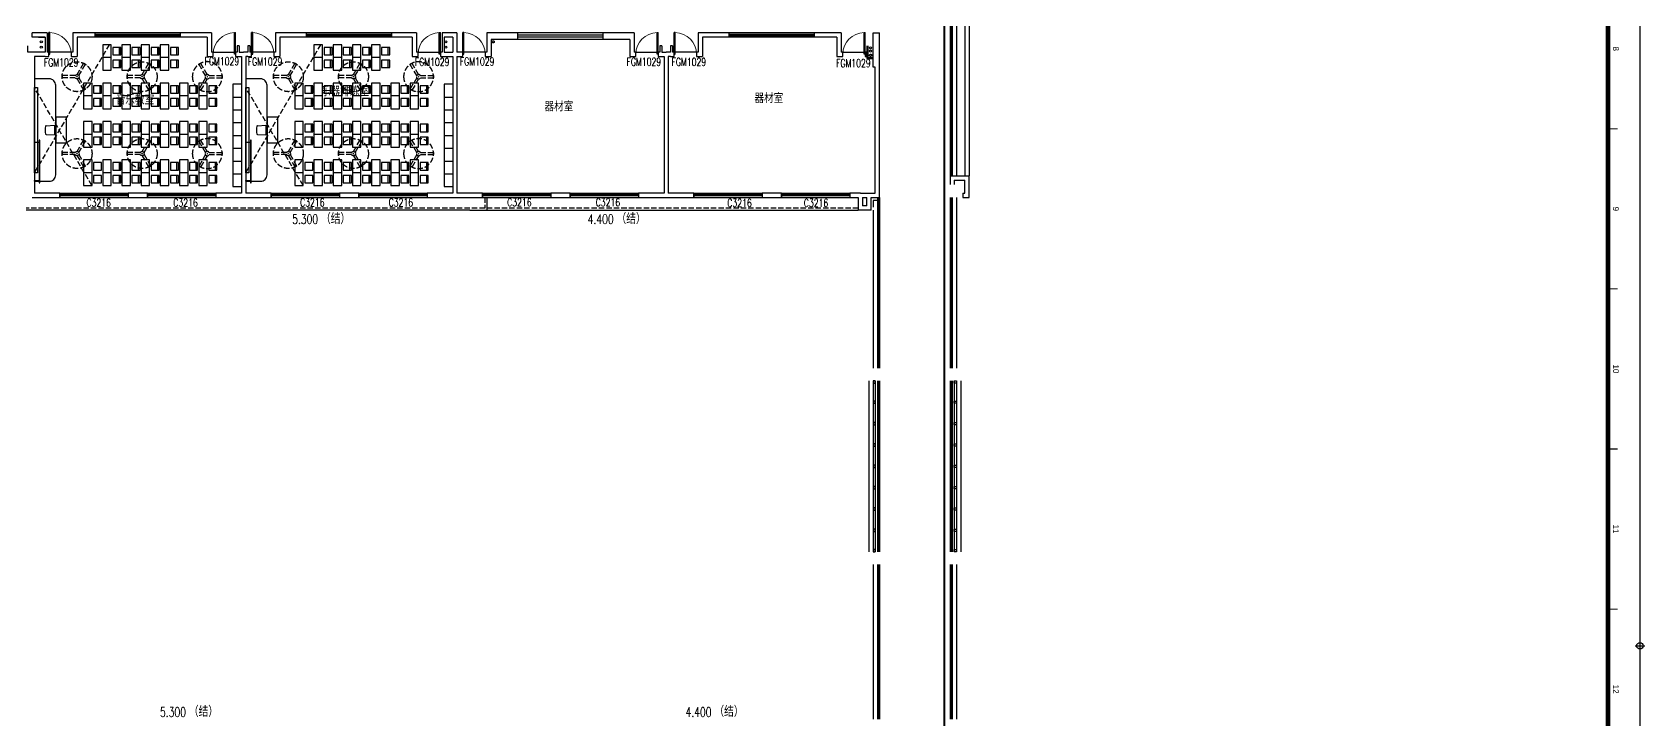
# Model space of a CAD drawing. Extents: x 447078 to 1776277, y 243534 to 519428.
# Drawn here: x 952096 to 1027645, y 426568 to 458775 of the extents above; entities that cross this region are included whole.
import ezdxf
from ezdxf.enums import TextEntityAlignment as Align

# ---------------------------------------------------------------- set-up
doc = ezdxf.new("R2010")
doc.units = 0
doc.header["$LTSCALE"] = 1000
doc.header["$MEASUREMENT"] = 0
for name, pattern in [('AP-02-RETAIL$0$DASH', [0.35, 0.25, -0.1]), ('CCDID0GLB00001', [30, 26.5, -1.5, 0.5, -1.5]), ('DASH', [0.35, 0.25, -0.1]), ('HIDDEN2', [4.7625, 3.175, -1.5875])]:
    doc.linetypes.add(name, pattern=pattern)
for name, color, linetype in [('A-DOOR', 2, 'Continuous'), ('A-DRAI', 61, 'Continuous'), ('A-FURN', 251, 'Continuous'), ('A-GLAZ-BLIN', 9, 'Continuous'), ('A-HOLE-DASH', 21, 'HIDDEN2'), ('A-HRAL', 104, 'Continuous'), ('A-HYDR', 1, 'CCDID0GLB00001'), ('A-INSU', 21, 'Continuous'), ('A-OVER', 23, 'Continuous'), ('A-WALL', 140, 'Continuous'), ('A-WIND', 2, 'Continuous'), ('A-WIND-IDEN', 4, 'Continuous'), ('G-0-XREF', 2, 'Continuous'), ('G-ANNO-NOTE', 80, 'Continuous'), ('X-连廊栏杆修改', 43, 'Continuous'), ('图框CCDI_B0GA0+0.00$0$G-ANNO-TEXT', 33, 'Continuous'), ('图框CCDI_B0GA0+0.00$0$G-BORD', 3, 'Continuous'), ('家具', 9, 'Continuous')]:
    doc.layers.add(name, color=color, linetype=linetype)
doc.layers.add('A桥架图层', color=2, linetype='Continuous', lineweight=40)
doc.styles.add('_TCH_DIM', font='SIMPLEX', dxfattribs={"bigfont": 'GBCBIG'})
doc.styles.add('_TCH_WINDOW', font='SIMPLEX', dxfattribs={"height": 3.5, "bigfont": 'GBCBIG'})
doc.styles.add('CCDI_T_G02', font='simplex.shx', dxfattribs={"width": 0.8, "bigfont": 'zjdz.shx'})
doc.styles.add('图框CCDI_B0GA0+0.00$0$CCDI_T_G01', font='')
doc.styles.get('图框CCDI_B0GA0+0.00$0$CCDI_T_G01').set_extended_font_data('Arial')

# ---------------------------------------------------------------- blocks, each defined once
blk = doc.blocks.new('图框CCDI_B0GA0+0.00$0$MidPoitent')
for p, q in [((-1.5, 0), (1.5, 0)), ((0, -1.5), (0, 1.5))]:
    blk.add_line(p, q)
blk.add_circle((0, 0), 1)
blk = doc.blocks.new('图框CCDI_B0GA0+0.00')
at = {"layer": '图框CCDI_B0GA0+0.00$0$G-BORD'}
blk.add_lwpolyline([(0, 84100), (118900, 84100), (118900, 0), (0, 0)], close=True, dxfattribs=at)
at = {"layer": '图框CCDI_B0GA0+0.00$0$G-BORD', "const_width": 140}
blk.add_lwpolyline([(3300, 83100), (117900, 83100), (117900, 1000), (3300, 1000)], close=True, dxfattribs=at)
at = {"layer": '图框CCDI_B0GA0+0.00$0$G-BORD', "const_width": 35}
for points in [[(43300, 83100), (43300, 83400)], [(48300, 83100), (48300, 83400)], [(53300, 83100), (53300, 83400)], [(58300, 83100), (58300, 83400)]]:
    blk.add_lwpolyline(points, dxfattribs=at)
at = {"layer": '图框CCDI_B0GA0+0.00$0$G-BORD', "xscale": 100, "yscale": 100, "zscale": 100}
blk.add_blockref('图框CCDI_B0GA0+0.00$0$MidPoitent', (59450, 84100), dxfattribs=at)
at = {"layer": '图框CCDI_B0GA0+0.00$0$G-ANNO-TEXT', "style": '图框CCDI_B0GA0+0.00$0$CCDI_T_G01'}
for s, p in [('8', (40800, 83350)), ('9', (45800, 83350)), ('10', (50800, 83350)), ('11', (55800, 83350)), ('12', (60800, 83350))]:
    blk.add_text(s, height=180, dxfattribs=at).set_placement(p, align=Align.MIDDLE_CENTER)
blk = doc.blocks.new('连廊2F2')
at = {"layer": 'A-GLAZ-BLIN'}
for p, q in [((-253130, 156473), (-253130, 124573)), ((-252930, 156473), (-252930, 124573))]:
    blk.add_line(p, q, dxfattribs=at)
at = {"layer": 'A-HRAL'}
for p, q in [((-253780, 156473), (-253780, 124573)), ((-253730, 156473), (-253730, 124573)), ((-257230, 123573), (-257230, 115573)), ((-257180, 123573), (-257180, 115573)), ((-253780, 123573), (-253780, 115573)), ((-253730, 123573), (-253730, 115573)), ((-257230, 114973), (-257230, 106973)), ((-257180, 114973), (-257180, 106973)), ((-253780, 114973), (-253780, 106973)), ((-253730, 114973), (-253730, 106973)), ((-257230, 106373), (-257230, 99123)), ((-257180, 106373), (-257180, 99123)), ((-253780, 106373), (-253780, 99123)), ((-253730, 106373), (-253730, 99123))]:
    blk.add_line(p, q, dxfattribs=at)
at = {"layer": 'A-INSU'}
for p, q in [((-257630, 114973), (-257630, 106973)), ((-257430, 114973), (-257430, 106973)), ((-253530, 114973), (-253530, 106973)), ((-253330, 114973), (-253330, 106973))]:
    blk.add_line(p, q, dxfattribs=at)
for points in [[(-257430, 114873), (-257330, 114873), (-257330, 114973), (-257430, 114973), (-257430, 114873)], [(-253530, 114873), (-253630, 114873), (-253630, 114973), (-253530, 114973), (-253530, 114873)], [(-257430, 113923), (-257330, 113923), (-257330, 114023), (-257430, 114023), (-257430, 113923)], [(-253530, 113923), (-253630, 113923), (-253630, 114023), (-253530, 114023), (-253530, 113923)], [(-257430, 112923), (-257330, 112923), (-257330, 113023), (-257430, 113023), (-257430, 112923)], [(-253530, 112923), (-253630, 112923), (-253630, 113023), (-253530, 113023), (-253530, 112923)], [(-257430, 111923), (-257330, 111923), (-257330, 112023), (-257430, 112023), (-257430, 111923)], [(-253530, 111923), (-253630, 111923), (-253630, 112023), (-253530, 112023), (-253530, 111923)], [(-257430, 110923), (-257330, 110923), (-257330, 111023), (-257430, 111023), (-257430, 110923)], [(-253530, 110923), (-253630, 110923), (-253630, 111023), (-253530, 111023), (-253530, 110923)], [(-257430, 109923), (-257330, 109923), (-257330, 110023), (-257430, 110023), (-257430, 109923)], [(-253530, 109923), (-253630, 109923), (-253630, 110023), (-253530, 110023), (-253530, 109923)], [(-257430, 108923), (-257330, 108923), (-257330, 109023), (-257430, 109023), (-257430, 108923)], [(-253530, 108923), (-253630, 108923), (-253630, 109023), (-253530, 109023), (-253530, 108923)], [(-257430, 107923), (-257330, 107923), (-257330, 108023), (-257430, 108023), (-257430, 107923)], [(-253530, 107923), (-253630, 107923), (-253630, 108023), (-253530, 108023), (-253530, 107923)], [(-257430, 106973), (-257330, 106973), (-257330, 107073), (-257430, 107073), (-257430, 106973)], [(-253530, 106973), (-253630, 106973), (-253630, 107073), (-253530, 107073), (-253530, 106973)]]:
    blk.add_lwpolyline(points, dxfattribs=at)
at = {"layer": 'A-OVER'}
for p, q in [((-253530, 123573), (-253530, 115573)), ((-257430, 114973), (-257430, 106973)), ((-253530, 114973), (-253530, 106973)), ((-257430, 106373), (-257430, 99123)), ((-253530, 106373), (-253530, 99123))]:
    blk.add_line(p, q, dxfattribs=at)
at = {"layer": 'A-WALL'}
for p, q in [((-253830, 124573), (-252930, 124573)), ((-253830, 124573), (-253830, 124173)), ((-253630, 124373), (-253130, 124373)), ((-253630, 124373), (-253630, 124173)), ((-253130, 123773), (-253130, 124373)), ((-252930, 123573), (-252930, 124573)), ((-253230, 123773), (-253130, 123773)), ((-253230, 123773), (-253230, 123573)), ((-253230, 123573), (-252930, 123573))]:
    blk.add_line(p, q, dxfattribs=at)
at = {"layer": 'X-连廊栏杆修改'}
for p, q in [((-253830, 156473), (-253830, 124573)), ((-253530, 156473), (-253530, 124573)), ((-257130, 123573), (-257130, 115573)), ((-253830, 123573), (-253830, 115573)), ((-257430, 122973), (-257430, 115573)), ((-257330, 114973), (-257330, 106973)), ((-257130, 114973), (-257130, 106973)), ((-253830, 114973), (-253830, 106973)), ((-253630, 114973), (-253630, 106973)), ((-257130, 106373), (-257130, 99123)), ((-253830, 106373), (-253830, 99123))]:
    blk.add_line(p, q, dxfattribs=at)
blk = doc.blocks.new('PSG-LG')
at = {"layer": 'A-DRAI'}
for centre in [(16100, 13341), (16100, 13191), (32300, 13341), (32300, 13191), (56400, 13341), (56400, 13191), (63601, 6539), (4974, -12814), (24624, -12814), (43576, -12814), (4974, -13064), (24624, -13064), (43576, -13064), (63477, -13096), (63477, -13246)]:
    blk.add_circle(centre, 50, dxfattribs=at)
at = {"layer": 'A-HYDR'}
for centre in [(16484, 13191), (31916, 13191), (56784, 13191), (22407, -12839), (45795, -12814), (4774, -13114), (63477, -13446)]:
    blk.add_circle(centre, 50, dxfattribs=at)
at = {"layer": 'A-WALL'}
for points in [[(16200, 12800), (15800, 12800), (15800, 13600)], [(16200, 12900), (15900, 12900), (15900, 13600)], [(32200, 12800), (32600, 12800), (32600, 13600)], [(32200, 12900), (32500, 12900), (32500, 13600)], [(56200, 13600), (56200, 13100), (56500, 13100)], [(5100, -12600), (5100, -13300), (4600, -13300)], [(24500, -12600), (24800, -12600), (24800, -13300), (24000, -13300), (24000, -13000)], [(43700, -12600), (43500, -12600), (43500, -13300)], [(63300, -13000), (63300, -13550), (63300, -13600), (63600, -13600)], [(63350, -13000), (63350, -13550), (63600, -13550)]]:
    blk.add_lwpolyline(points, dxfattribs=at)
blk = doc.blocks.new('dfc-1')
at = {"layer": 'A-FURN', "linetype": 'DASH'}
for p, q in [((-87, 50), (-698, 50)), ((0, 100), (306, 630)), ((87, 50), (392, 580)), ((-87, -50), (-698, -50)), ((0, -100), (306, -630)), ((87, -50), (392, -580))]:
    blk.add_line(p, q, dxfattribs=at)
for radius in [700, 100, 10]:
    blk.add_circle((0, 0), radius, dxfattribs=at)
for start, end in [(175.90396, 184.09604), (55.90396, 64.09604), (295.90396, 304.09604)]:
    blk.add_arc((0, 0), 700, start, end, dxfattribs=at)
blk = doc.blocks.new('CHAIR4')
at = {"layer": 'A-FURN'}
for p, q in [((-449, 226), (0, 248)), ((0, 248), (0, -248)), ((-449, -226), (0, -248))]:
    blk.add_line(p, q, dxfattribs=at)
for centre, radius, start, end in [((267, 0), 767, 164.29246, 195.70754), ((-447, 201), 25, 92.86241, 164.29246), ((-447, -201), 25, 195.70754, 267.13759)]:
    blk.add_arc(centre, radius, start, end, dxfattribs=at)
blk = doc.blocks.new('EETETET')
at = {"layer": 'A-FURN'}
for p, q in [((-400, 2400), (-800, 2400)), ((-35, 2875), (-35, 2525)), ((-35, 2275), (-35, 1925)), ((500, 2400), (100, 2400)), ((865, 2875), (865, 2525)), ((865, 2275), (865, 1925)), ((1400, 2400), (1000, 2400)), ((1765, 2875), (1765, 2525)), ((1765, 2275), (1765, 1925)), ((2300, 2400), (1900, 2400)), ((2665, 2875), (2665, 2525)), ((2665, 2275), (2665, 1925)), ((-935, 1075), (-935, 725)), ((-35, 1075), (-35, 725)), ((865, 1075), (865, 725)), ((1765, 1075), (1765, 725)), ((2665, 1075), (2665, 725)), ((3565, 1075), (3565, 725)), ((4465, 1075), (4465, 725)), ((-1300, 600), (-1700, 600)), ((-935, 475), (-935, 125)), ((-400, 600), (-800, 600)), ((-35, 475), (-35, 125)), ((500, 600), (100, 600)), ((865, 475), (865, 125)), ((1400, 600), (1000, 600)), ((1765, 475), (1765, 125)), ((2300, 600), (1900, 600)), ((2665, 475), (2665, 125)), ((3200, 600), (2800, 600)), ((3565, 475), (3565, 125)), ((4100, 600), (3700, 600)), ((4465, 475), (4465, 125)), ((-935, -725), (-935, -1075)), ((-35, -725), (-35, -1075)), ((865, -725), (865, -1075)), ((1765, -725), (1765, -1075)), ((2665, -725), (2665, -1075)), ((3565, -725), (3565, -1075)), ((4465, -725), (4465, -1075)), ((-1300, -1200), (-1700, -1200)), ((-935, -1325), (-935, -1675)), ((-400, -1200), (-800, -1200)), ((-35, -1325), (-35, -1675)), ((500, -1200), (100, -1200)), ((865, -1325), (865, -1675)), ((1400, -1200), (1000, -1200)), ((1765, -1325), (1765, -1675)), ((2300, -1200), (1900, -1200)), ((2665, -1325), (2665, -1675)), ((3200, -1200), (2800, -1200)), ((3565, -1325), (3565, -1675)), ((4100, -1200), (3700, -1200)), ((4465, -1325), (4465, -1675)), ((-1300, -3000), (-1700, -3000)), ((-400, -3000), (-800, -3000)), ((-35, -2525), (-35, -2875)), ((500, -3000), (100, -3000)), ((865, -2525), (865, -2875)), ((1400, -3000), (1000, -3000)), ((1765, -2525), (1765, -2875)), ((2300, -3000), (1900, -3000)), ((2665, -2525), (2665, -2875)), ((3200, -3000), (2800, -3000)), ((3565, -2525), (3565, -2875)), ((4100, -3000), (3700, -3000)), ((4465, -2525), (4465, -2875)), ((-35, -3125), (-35, -3475)), ((865, -3125), (865, -3475)), ((1765, -3125), (1765, -3475)), ((2665, -3125), (2665, -3475)), ((3565, -3125), (3565, -3475)), ((4465, -3125), (4465, -3475))]:
    blk.add_line(p, q, dxfattribs=at)
for points in [[(-800, 3000), (-800, 1800), (-400, 1800), (-400, 3000)], [(50, 2525), (50, 2875), (-330, 2875), (-330, 2525)], [(50, 1925), (50, 2275), (-330, 2275), (-330, 1925)], [(100, 3000), (100, 1800), (500, 1800), (500, 3000)], [(950, 2525), (950, 2875), (570, 2875), (570, 2525)], [(950, 1925), (950, 2275), (570, 2275), (570, 1925)], [(1000, 3000), (1000, 1800), (1400, 1800), (1400, 3000)], [(1850, 2525), (1850, 2875), (1470, 2875), (1470, 2525)], [(1850, 1925), (1850, 2275), (1470, 2275), (1470, 1925)], [(1900, 3000), (1900, 1800), (2300, 1800), (2300, 3000)], [(2750, 2525), (2750, 2875), (2370, 2875), (2370, 2525)], [(2750, 1925), (2750, 2275), (2370, 2275), (2370, 1925)], [(-4000, 1000), (-3850, 1000), (-3850, -3000), (-4000, -3000)], [(-1700, 1200), (-1700, 0), (-1300, 0), (-1300, 1200)], [(-850, 725), (-850, 1075), (-1230, 1075), (-1230, 725)], [(-800, 1200), (-800, 0), (-400, 0), (-400, 1200)], [(50, 725), (50, 1075), (-330, 1075), (-330, 725)], [(100, 1200), (100, 0), (500, 0), (500, 1200)], [(950, 725), (950, 1075), (570, 1075), (570, 725)], [(1000, 1200), (1000, 0), (1400, 0), (1400, 1200)], [(1850, 725), (1850, 1075), (1470, 1075), (1470, 725)], [(1900, 1200), (1900, 0), (2300, 0), (2300, 1200)], [(2750, 725), (2750, 1075), (2370, 1075), (2370, 725)], [(2800, 1200), (2800, 0), (3200, 0), (3200, 1200)], [(3650, 725), (3650, 1075), (3270, 1075), (3270, 725)], [(3700, 1200), (3700, 0), (4100, 0), (4100, 1200)], [(4550, 725), (4550, 1075), (4170, 1075), (4170, 725)], [(-850, 125), (-850, 475), (-1230, 475), (-1230, 125)], [(50, 125), (50, 475), (-330, 475), (-330, 125)], [(950, 125), (950, 475), (570, 475), (570, 125)], [(1850, 125), (1850, 475), (1470, 475), (1470, 125)], [(2750, 125), (2750, 475), (2370, 475), (2370, 125)], [(3650, 125), (3650, 475), (3270, 475), (3270, 125)], [(4550, 125), (4550, 475), (4170, 475), (4170, 125)], [(-3000, -400), (-3000, -1600), (-2500, -1600), (-2500, -400)], [(-1700, -600), (-1700, -1800), (-1300, -1800), (-1300, -600)], [(-850, -1075), (-850, -725), (-1230, -725), (-1230, -1075)], [(-800, -600), (-800, -1800), (-400, -1800), (-400, -600)], [(50, -1075), (50, -725), (-330, -725), (-330, -1075)], [(100, -600), (100, -1800), (500, -1800), (500, -600)], [(950, -1075), (950, -725), (570, -725), (570, -1075)], [(1000, -600), (1000, -1800), (1400, -1800), (1400, -600)], [(1850, -1075), (1850, -725), (1470, -725), (1470, -1075)], [(1900, -600), (1900, -1800), (2300, -1800), (2300, -600)], [(2750, -1075), (2750, -725), (2370, -725), (2370, -1075)], [(2800, -600), (2800, -1800), (3200, -1800), (3200, -600)], [(3650, -1075), (3650, -725), (3270, -725), (3270, -1075)], [(3700, -600), (3700, -1800), (4100, -1800), (4100, -600)], [(4550, -1075), (4550, -725), (4170, -725), (4170, -1075)], [(-3750, -3475), (-3750, -1475), (-3770, -1475), (-3770, -3475)], [(-850, -1675), (-850, -1325), (-1230, -1325), (-1230, -1675)], [(50, -1675), (50, -1325), (-330, -1325), (-330, -1675)], [(950, -1675), (950, -1325), (570, -1325), (570, -1675)], [(1850, -1675), (1850, -1325), (1470, -1325), (1470, -1675)], [(2750, -1675), (2750, -1325), (2370, -1325), (2370, -1675)], [(3650, -1675), (3650, -1325), (3270, -1325), (3270, -1675)], [(4550, -1675), (4550, -1325), (4170, -1325), (4170, -1675)], [(-4000, -1585), (-4000, -1565), (-3770, -1565), (-3770, -1585)], [(-1700, -2400), (-1700, -3600), (-1300, -3600), (-1300, -2400)], [(-850, -2875), (-850, -2525), (-1230, -2525), (-1230, -2875)], [(-800, -2400), (-800, -3600), (-400, -3600), (-400, -2400)], [(50, -2875), (50, -2525), (-330, -2525), (-330, -2875)], [(100, -2400), (100, -3600), (500, -3600), (500, -2400)], [(950, -2875), (950, -2525), (570, -2525), (570, -2875)], [(1000, -2400), (1000, -3600), (1400, -3600), (1400, -2400)], [(1850, -2875), (1850, -2525), (1470, -2525), (1470, -2875)], [(1900, -2400), (1900, -3600), (2300, -3600), (2300, -2400)], [(2750, -2875), (2750, -2525), (2370, -2525), (2370, -2875)], [(2800, -2400), (2800, -3600), (3200, -3600), (3200, -2400)], [(3650, -2875), (3650, -2525), (3270, -2525), (3270, -2875)], [(3700, -2400), (3700, -3600), (4100, -3600), (4100, -2400)], [(4550, -2875), (4550, -2525), (4170, -2525), (4170, -2875)], [(-4000, -3385), (-4000, -3365), (-3770, -3365), (-3770, -3385)], [(-850, -3475), (-850, -3125), (-1230, -3125), (-1230, -3475)], [(50, -3475), (50, -3125), (-330, -3125), (-330, -3475)], [(950, -3475), (950, -3125), (570, -3125), (570, -3475)], [(1850, -3475), (1850, -3125), (1470, -3125), (1470, -3475)], [(2750, -3475), (2750, -3125), (2370, -3125), (2370, -3475)], [(3650, -3475), (3650, -3125), (3270, -3125), (3270, -3475)], [(4550, -3475), (4550, -3125), (4170, -3125), (4170, -3475)]]:
    blk.add_lwpolyline(points, close=True, dxfattribs=at)
for points in [[(5700, 1150), (5300, 1150), (5300, -3650), (5700, -3650)], [(5300, 550), (5700, 550)], [(5300, -50), (5700, -50)], [(5300, -650), (5700, -650)], [(5300, -1250), (5700, -1250)], [(5300, -1850), (5700, -1850)], [(5300, -2450), (5700, -2450)], [(5300, -3050), (5700, -3050)]]:
    blk.add_lwpolyline(points, dxfattribs=at)
at = {"layer": '家具', "linetype": 'DASH'}
for points in [[(-491, 3000), (-4000, -3000)], [(-1309, -3600), (-4000, 1000)]]:
    blk.add_lwpolyline(points, dxfattribs=at)
at = {"layer": '家具'}
blk.add_lwpolyline([(-4000, -3400), (-3300, -3400, 0.414214), (-3000, -3100), (-3000, 1100, 0.414214), (-3300, 1400), (-4000, 1400)], format="xyb", dxfattribs=at)
at = {"layer": 'A-FURN'}
for p in [(-2000, 1500), (1050, 1500), (-2000, -2100), (1050, -2100)]:
    blk.add_blockref('dfc-1', p, dxfattribs=at)
at = {"layer": 'A-FURN', "xscale": -1}
blk.add_blockref('dfc-1', (4100, 1500), dxfattribs=at)
at = {"layer": 'A-FURN', "xscale": 0.9000000059604617, "yscale": 0.9000000059604617, "zscale": 0.9000000059604617, "rotation": 359.9999175806986}
blk.add_blockref('CHAIR4', (-3050, -1000), dxfattribs=at)
at = {"layer": 'A-WALL', "xscale": -1}
blk.add_blockref('dfc-1', (4100, -2100), dxfattribs=at)
blk = doc.blocks.new('$TCHSYS$WIN2D')
for p, q in [((-0.5, 0.5), (0.5, 0.5)), ((-0.5, 0.5), (-0.5, -0.5)), ((0.5, 0.5), (0.5, -0.5)), ((0.5, 0.167), (-0.5, 0.167)), ((0.5, -0.167), (-0.5, -0.167)), ((-0.5, -0.5), (0.5, -0.5))]:
    blk.add_line(p, q)
blk = doc.blocks.new('$DorLib2D$00000001')
for p, q in [((0.45, 0.975), (0.5, 0.975)), ((0.45, 0), (0.45, 0.975)), ((0.5, 0), (0.5, 0.975)), ((0.5, 0), (0.45, 0))]:
    blk.add_line(p, q)
at = {"lineweight": 13}
blk.add_arc((0.475, 0), 0.975, 91.46928, 180, dxfattribs=at)

msp = doc.modelspace()

# ---------------------------------------------------------------- linework, layer by layer
at = {"layer": 'A-DOOR'}
for p, q in [((953920.6, 457841.4), (952870.6, 457841.4)), ((960570.6, 457841.4), (961620.6, 457841.4)), ((963420.6, 457841.4), (962370.6, 457841.4)), ((970170.6, 457841.4), (971220.6, 457841.4)), ((973320.6, 457841.4), (972270.6, 457841.4)), ((980370.6, 457841.4), (981420.6, 457841.4)), ((983220.6, 457841.4), (982170.6, 457841.4)), ((990070.6, 457841.4), (991120.6, 457841.4))]:
    msp.add_line(p, q, dxfattribs=at)
at = {"layer": 'A-HOLE-DASH', "ltscale": 0.1}
msp.add_lwpolyline([(991795.6, 450891.4), (991495.6, 450891.4), (991495.6, 450441.4)], dxfattribs=at)
at = {"layer": 'A-OVER', "linetype": 'AP-02-RETAIL$0$DASH'}
for p, q in [((973295.6, 451041.4), (973295.6, 450541.4)), ((973295.6, 450541.4), (933195.6, 450541.4)), ((990795.6, 450541.4), (973395.6, 450541.4))]:
    msp.add_line(p, q, dxfattribs=at)
at = {"layer": 'A-OVER'}
for p, q in [((973395.6, 451041.4), (973395.6, 450441.4)), ((972595.6, 450441.4), (933195.6, 450441.4)), ((972595.6, 450441.4), (990795.6, 450441.4))]:
    msp.add_line(p, q, dxfattribs=at)
at = {"layer": 'A-WALL'}
for p, q in [((952795.6, 458741.4), (952095.6, 458741.4)), ((952095.6, 458541.4), (952095.6, 458741.4)), ((952795.6, 458741.4), (952795.6, 457841.4)), ((953995.6, 458741.4), (953995.6, 457841.4)), ((955045.6, 458741.4), (953995.6, 458741.4)), ((960495.6, 458741.4), (959045.6, 458741.4)), ((960495.6, 458741.4), (960495.6, 457841.4)), ((963495.6, 458741.4), (963495.6, 457841.4)), ((964945.6, 458741.4), (963495.6, 458741.4)), ((970095.6, 458741.4), (968945.6, 458741.4)), ((970095.6, 458741.4), (970095.6, 457841.4)), ((971295.6, 458741.4), (971295.6, 457841.4)), ((971995.6, 458741.4), (971295.6, 458741.4)), ((971995.6, 458741.4), (971995.6, 457841.4)), ((973395.6, 458741.4), (973395.6, 457841.4)), ((974845.6, 458741.4), (973395.6, 458741.4)), ((980295.6, 458741.4), (978845.6, 458741.4)), ((980295.6, 458741.4), (980295.6, 457841.4)), ((983295.6, 458741.4), (983295.6, 457841.4)), ((984745.6, 458741.4), (983295.6, 458741.4)), ((989995.6, 458741.4), (988745.6, 458741.4)), ((989995.6, 458741.4), (989995.6, 457841.4)), ((991495.6, 457141.4), (991495.6, 458741.4)), ((991495.6, 458741.4), (991795.6, 458741.4)), ((991795.6, 457141.4), (991795.6, 458741.4)), ((952695.6, 458541.4), (952095.6, 458541.4)), ((952695.6, 457841.4), (952095.6, 457841.4)), ((952695.6, 458541.4), (952695.6, 457841.4)), ((952870.6, 457841.4), (952795.6, 457841.4)), ((952870.6, 457641.4), (952870.6, 457841.4)), ((953995.6, 457841.4), (953920.6, 457841.4)), ((953920.6, 457841.4), (953920.6, 457641.4)), ((954195.6, 458541.4), (954195.6, 457641.4)), ((955045.6, 458541.4), (954195.6, 458541.4)), ((960295.6, 458541.4), (959045.6, 458541.4)), ((960295.6, 458541.4), (960295.6, 457641.4)), ((960570.6, 457841.4), (960495.6, 457841.4)), ((960570.6, 457641.4), (960570.6, 457841.4)), ((961695.6, 457841.4), (961620.6, 457841.4)), ((961620.6, 457841.4), (961620.6, 457641.4)), ((961695.6, 458141.4), (961695.6, 457841.4)), ((961795.6, 458141.4), (961695.6, 458141.4)), ((961795.6, 458141.4), (961795.6, 457841.4)), ((961795.6, 457841.4), (961995.6, 457841.4)), ((962195.6, 457841.4), (961995.6, 457841.4)), ((962195.6, 458141.4), (962195.6, 457841.4)), ((962295.6, 458141.4), (962195.6, 458141.4)), ((962295.6, 458141.4), (962295.6, 457841.4)), ((962370.6, 457841.4), (962295.6, 457841.4)), ((962370.6, 457641.4), (962370.6, 457841.4)), ((963495.6, 457841.4), (963420.6, 457841.4)), ((963420.6, 457841.4), (963420.6, 457641.4)), ((963695.6, 458541.4), (963695.6, 457641.4)), ((964945.6, 458541.4), (963695.6, 458541.4)), ((969895.6, 458541.4), (968945.6, 458541.4)), ((969895.6, 458541.4), (969895.6, 457641.4)), ((970170.6, 457841.4), (970095.6, 457841.4)), ((970170.6, 457641.4), (970170.6, 457841.4)), ((971295.6, 457841.4), (971220.6, 457841.4)), ((971220.6, 457841.4), (971220.6, 457641.4)), ((971395.6, 458541.4), (971395.6, 457841.4)), ((971795.6, 458541.4), (971395.6, 458541.4)), ((971395.6, 457841.4), (971795.6, 457841.4)), ((971795.6, 458541.4), (971795.6, 457841.4)), ((972270.6, 457841.4), (971995.6, 457841.4)), ((972270.6, 457641.4), (972270.6, 457841.4)), ((973395.6, 457841.4), (973320.6, 457841.4)), ((973320.6, 457841.4), (973320.6, 457641.4)), ((973595.6, 458441.4), (973595.6, 457641.4)), ((974845.6, 458441.4), (973595.6, 458441.4)), ((980095.6, 458441.4), (978845.6, 458441.4)), ((980095.6, 458441.4), (980095.6, 457641.4)), ((980370.6, 457841.4), (980295.6, 457841.4)), ((980370.6, 457641.4), (980370.6, 457841.4)), ((981495.6, 457841.4), (981420.6, 457841.4)), ((981420.6, 457841.4), (981420.6, 457641.4)), ((981495.6, 458141.4), (981495.6, 457841.4)), ((981595.6, 458141.4), (981495.6, 458141.4)), ((981595.6, 458141.4), (981595.6, 457841.4)), ((981595.6, 457841.4), (981795.6, 457841.4)), ((981995.6, 457841.4), (981795.6, 457841.4)), ((981995.6, 458141.4), (981995.6, 457841.4)), ((982095.6, 458141.4), (981995.6, 458141.4)), ((982095.6, 458141.4), (982095.6, 457841.4)), ((982170.6, 457841.4), (982095.6, 457841.4)), ((982170.6, 457641.4), (982170.6, 457841.4)), ((983295.6, 457841.4), (983220.6, 457841.4)), ((983220.6, 457841.4), (983220.6, 457641.4)), ((983495.6, 458541.4), (983495.6, 457641.4)), ((984745.6, 458541.4), (983495.6, 458541.4)), ((989795.6, 458541.4), (988745.6, 458541.4)), ((989795.6, 458541.4), (989795.6, 457641.4)), ((990070.6, 457841.4), (989995.6, 457841.4)), ((990070.6, 457641.4), (990070.6, 457841.4)), ((991195.6, 457841.4), (991120.6, 457841.4)), ((991120.6, 457841.4), (991120.6, 457641.4)), ((991195.6, 457641.4), (991195.6, 457841.4)), ((952195.6, 457641.4), (952195.6, 451241.4)), ((952695.6, 457641.4), (952195.6, 457641.4)), ((952695.6, 457641.4), (952870.6, 457641.4)), ((953920.6, 457641.4), (954195.6, 457641.4)), ((960295.6, 457641.4), (960570.6, 457641.4)), ((961620.6, 457641.4), (961795.6, 457641.4)), ((961795.6, 457641.4), (961895.6, 457641.4)), ((961895.6, 457641.4), (961895.6, 451241.4)), ((962095.6, 457641.4), (962095.6, 451241.4)), ((962195.6, 457641.4), (962095.6, 457641.4)), ((962195.6, 457641.4), (962370.6, 457641.4)), ((963420.6, 457641.4), (963695.6, 457641.4)), ((969895.6, 457641.4), (970170.6, 457641.4)), ((971220.6, 457641.4), (971395.6, 457641.4)), ((971395.6, 457641.4), (971795.6, 457641.4)), ((971795.6, 457641.4), (971795.6, 451241.4)), ((971995.6, 457641.4), (972270.6, 457641.4)), ((971995.6, 457641.4), (971995.6, 451241.4)), ((973320.6, 457641.4), (973595.6, 457641.4)), ((980095.6, 457641.4), (980370.6, 457641.4)), ((981420.6, 457641.4), (981595.6, 457641.4)), ((981595.6, 457641.4), (981695.6, 457641.4)), ((981695.6, 457641.4), (981695.6, 451241.4)), ((981895.6, 457641.4), (981895.6, 451241.4)), ((981995.6, 457641.4), (981895.6, 457641.4)), ((981995.6, 457641.4), (982170.6, 457641.4)), ((983220.6, 457641.4), (983495.6, 457641.4)), ((989795.6, 457641.4), (990070.6, 457641.4)), ((991120.6, 457641.4), (991195.6, 457641.4)), ((991595.6, 457141.4), (991495.6, 457141.4)), ((991595.6, 451241.4), (991595.6, 457141.4)), ((991795.6, 451041.4), (991795.6, 457141.4)), ((952095.6, 451041.4), (953395.6, 451041.4)), ((953395.6, 451241.4), (952195.6, 451241.4)), ((953395.6, 451041.4), (953395.6, 451241.4)), ((957495.6, 451241.4), (956595.6, 451241.4)), ((956595.6, 451241.4), (956595.6, 451041.4)), ((956595.6, 451041.4), (957495.6, 451041.4)), ((957495.6, 451041.4), (957495.6, 451241.4)), ((961895.6, 451241.4), (960695.6, 451241.4)), ((960695.6, 451241.4), (960695.6, 451041.4)), ((960695.6, 451041.4), (961995.6, 451041.4)), ((961995.6, 451041.4), (963295.6, 451041.4)), ((963295.6, 451241.4), (962095.6, 451241.4)), ((963295.6, 451041.4), (963295.6, 451241.4)), ((967395.6, 451241.4), (966495.6, 451241.4)), ((966495.6, 451241.4), (966495.6, 451041.4)), ((966495.6, 451041.4), (967395.6, 451041.4)), ((967395.6, 451041.4), (967395.6, 451241.4)), ((971795.6, 451241.4), (970595.6, 451241.4)), ((970595.6, 451241.4), (970595.6, 451041.4)), ((970595.6, 451041.4), (971895.6, 451041.4)), ((971895.6, 451041.4), (973195.6, 451041.4)), ((973195.6, 451241.4), (971995.6, 451241.4)), ((973195.6, 451041.4), (973195.6, 451241.4)), ((977295.6, 451241.4), (976395.6, 451241.4)), ((976395.6, 451241.4), (976395.6, 451041.4)), ((976395.6, 451041.4), (977295.6, 451041.4)), ((977295.6, 451041.4), (977295.6, 451241.4)), ((981695.6, 451241.4), (980495.6, 451241.4)), ((980495.6, 451241.4), (980495.6, 451041.4)), ((980495.6, 451041.4), (981795.6, 451041.4)), ((981795.6, 451041.4), (983095.6, 451041.4)), ((983095.6, 451241.4), (981895.6, 451241.4)), ((983095.6, 451041.4), (983095.6, 451241.4)), ((987195.6, 451241.4), (986295.6, 451241.4)), ((986295.6, 451241.4), (986295.6, 451041.4)), ((986295.6, 451041.4), (987195.6, 451041.4)), ((987195.6, 451041.4), (987195.6, 451241.4)), ((990895.6, 451241.4), (990395.6, 451241.4)), ((990395.6, 451241.4), (990395.6, 451041.4)), ((990395.6, 451041.4), (990795.6, 451041.4)), ((990795.6, 451041.4), (990795.6, 450441.4)), ((990895.6, 451241.4), (991295.6, 451241.4)), ((990995.6, 451041.4), (990995.6, 450641.4)), ((990995.6, 451041.4), (991195.6, 451041.4)), ((991195.6, 450641.4), (991195.6, 451041.4)), ((991295.6, 451241.4), (991595.6, 451241.4)), ((991395.6, 450641.4), (991395.6, 451041.4)), ((991395.6, 451041.4), (991795.6, 451041.4)), ((991295.6, 450441.4), (990795.6, 450441.4)), ((991195.6, 450641.4), (990995.6, 450641.4)), ((991395.6, 450441.4), (991295.6, 450441.4)), ((991395.6, 450441.4), (991395.6, 450641.4))]:
    msp.add_line(p, q, dxfattribs=at)
at = {"layer": 'A-WIND'}
for p, q in [((955045.6, 458541.4), (955045.6, 458741.4)), ((959045.6, 458741.4), (955045.6, 458741.4)), ((959045.6, 458674.7), (955045.6, 458674.7)), ((959045.6, 458608.1), (955045.6, 458608.1)), ((959045.6, 458541.4), (959045.6, 458741.4)), ((964945.6, 458541.4), (964945.6, 458741.4)), ((968945.6, 458741.4), (964945.6, 458741.4)), ((968945.6, 458674.7), (964945.6, 458674.7)), ((968945.6, 458608.1), (964945.6, 458608.1)), ((968945.6, 458541.4), (968945.6, 458741.4)), ((974845.6, 458441.4), (974845.6, 458741.4)), ((978845.6, 458741.4), (974845.6, 458741.4)), ((978845.6, 458641.4), (974845.6, 458641.4)), ((978845.6, 458441.4), (978845.6, 458741.4)), ((984745.6, 458541.4), (984745.6, 458741.4)), ((988745.6, 458741.4), (984745.6, 458741.4)), ((988745.6, 458674.7), (984745.6, 458674.7)), ((988745.6, 458608.1), (984745.6, 458608.1)), ((988745.6, 458541.4), (988745.6, 458741.4)), ((959045.6, 458541.4), (955045.6, 458541.4)), ((968945.6, 458541.4), (964945.6, 458541.4)), ((978845.6, 458541.4), (974845.6, 458541.4)), ((978845.6, 458441.4), (974845.6, 458441.4)), ((988745.6, 458541.4), (984745.6, 458541.4))]:
    msp.add_line(p, q, dxfattribs=at)
at = {"layer": 'A桥架图层'}
msp.add_line((994827.5, 484239.8), (994827.5, 392421.4), dxfattribs=at)

# ---------------------------------------------------------------- block references
msp.add_blockref('连廊2F2', (1248925.4, 327468.2))
at = {"layer": 'A-DOOR', "xscale": 1050, "zscale": 1050}
for p, yscale, rotation in [((953395.6, 457741.4), -1050, 179.9999999999785), ((961095.6, 457741.4), 1050, 2.143959831475735e-11), ((962895.6, 457741.4), -1050, 179.9999999999785), ((970695.6, 457741.4), 1050, 1.905744746097308e-11), ((972795.6, 457741.4), -1050, 179.999999999975), ((980895.6, 457741.4), 1050, 2.143956825609271e-11), ((982695.6, 457741.4), -1050, 179.9999999999762), ((990595.6, 457741.4), 1050, 2.052340495110837e-11)]:
    msp.add_blockref('$DorLib2D$00000001', p, dxfattribs=dict(at, yscale=yscale, rotation=rotation))
at = {"layer": 'A-WALL'}
for p in [(956195.6, 455191.4), (966095.6, 455191.4)]:
    msp.add_blockref('EETETET', p, dxfattribs=at)
at = {"layer": 'A-WIND', "xscale": 3200, "yscale": 200, "zscale": 3200}
for p, rotation in [((954995.6, 451141.4), 359.9999999999963), ((959095.6, 451141.4), 359.9999999999963), ((964895.6, 451141.4), 359.9999999999963), ((968995.6, 451141.4), 359.9999999999963), ((974795.6, 451141.4), 359.9999999999966), ((978895.6, 451141.4), 359.9999999999966), ((984695.6, 451141.4), 359.9999999999963), ((988795.6, 451141.4), 359.9999999999963)]:
    msp.add_blockref('$TCHSYS$WIN2D', p, dxfattribs=dict(at, rotation=rotation))
at = {"layer": 'G-0-XREF', "xscale": 1.5, "yscale": 1.5, "zscale": 1.5, "rotation": 270}
msp.add_blockref('图框CCDI_B0GA0+0.00', (901270.2, 519203.4), dxfattribs=at)
at = {"layer": 'G-0-XREF'}
msp.add_blockref('PSG-LG', (927895.6, 471141.4), dxfattribs=at)

# ---------------------------------------------------------------- texts
at = {"layer": 'A-WIND-IDEN', "style": '_TCH_WINDOW', "width": 0.705882}
for s, p in [('FGM1029', (952641.3, 457173)), ('FGM1029', (960169.9, 457227.6)), ('FGM1029', (962192, 457210.3)), ('FGM1029', (970019, 457196)), ('FGM1029', (972128.1, 457217.6)), ('FGM1029', (979940, 457204.3)), ('FGM1029', (982049.4, 457194.9)), ('FGM1029', (989755.8, 457139.2)), ('C3216', (954636.1, 450606.3)), ('C3216', (958704.1, 450606.3)), ('C3216', (964645.1, 450615.8)), ('C3216', (968793.6, 450615.8)), ('C3216', (974347.1, 450621.5)), ('C3216', (978494.6, 450621.5)), ('C3216', (984660.4, 450592.1)), ('C3216', (988246.4, 450592.1))]:
    msp.add_text(s, height=375, rotation=360, dxfattribs=at).set_placement(p)
at = {"layer": 'G-ANNO-NOTE'}
for s, height, style, width, p in [('音乐教室', 450, 'CCDI_T_G02', 0.8, (956009, 455388.4)), ('乐器排练室', 450, 'CCDI_T_G02', 0.8, (965626.7, 455775.9)), ('器材室', 450, 'CCDI_T_G02', 0.8, (976095.4, 455071.4)), ('器材室', 450, 'CCDI_T_G02', 0.8, (985931.9, 455457.4)), ('5.300', 446.25, '_TCH_DIM', 0.705882, (964274.8, 449793.4)), ('4.400', 446.25, '_TCH_DIM', 0.705882, (978120.1, 449793.4)), ('5.300', 446.25, '_TCH_DIM', 0.705882, (958083.1, 426704.9)), ('4.400', 446.25, '_TCH_DIM', 0.705882, (982704.6, 426704.9))]:
    msp.add_text(s, height=height, dxfattribs=dict(at, style=style, width=width)).set_placement(p)
at = {"layer": 'G-ANNO-NOTE', "style": '_TCH_DIM'}
for p in [(965624.8, 449793.4), (979470.1, 449793.4), (959433.1, 426704.9), (984054.6, 426704.9)]:
    msp.add_text('（结）', height=506.38, dxfattribs=at).set_placement(p)

doc.saveas('drawing.dxf')
